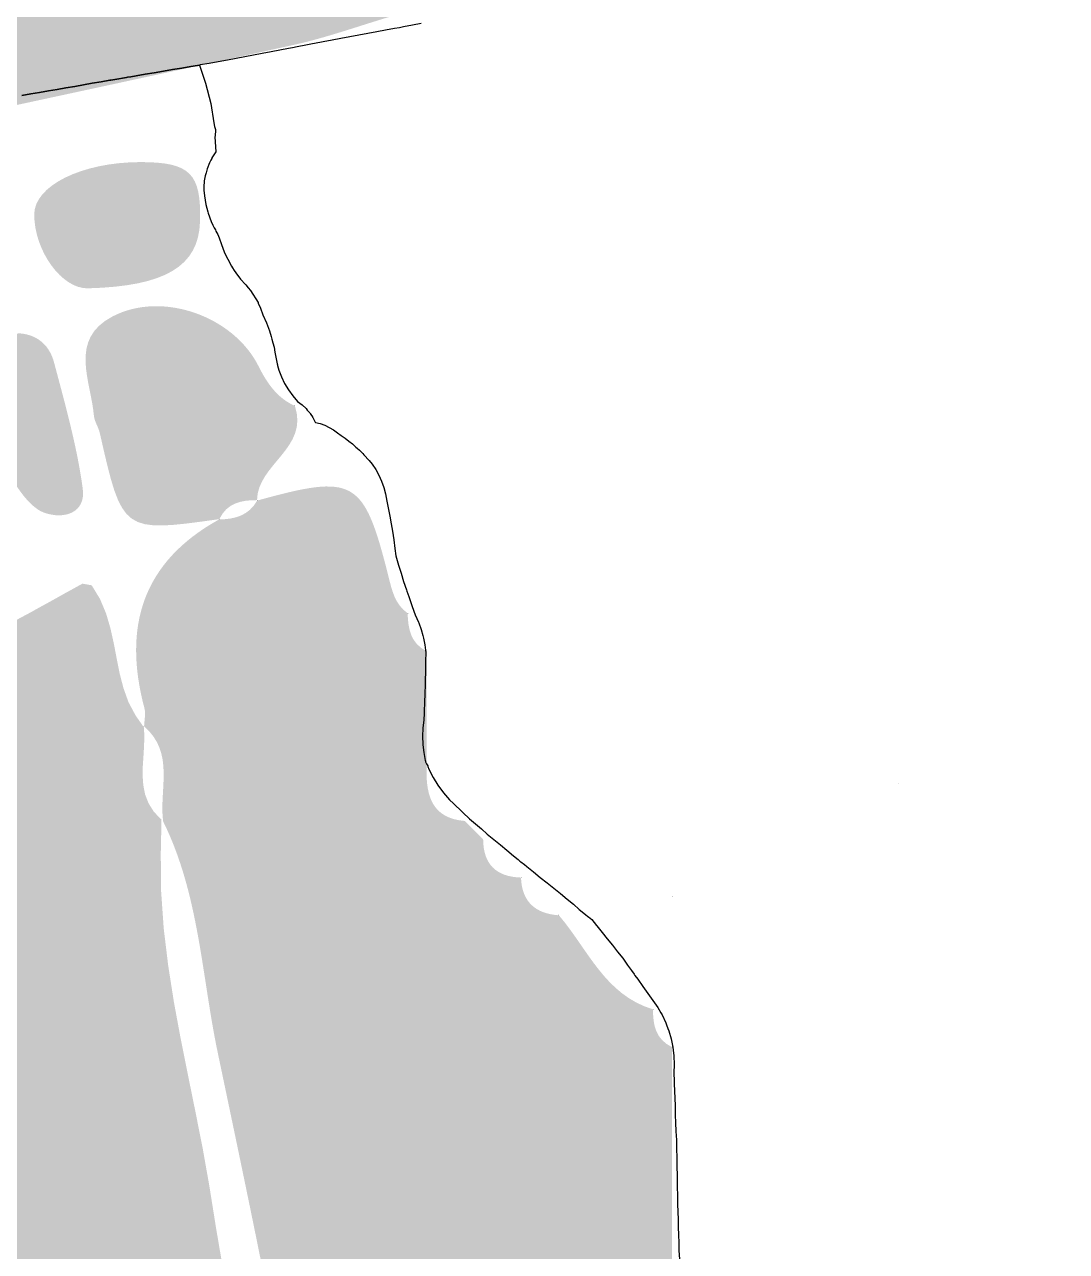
# Model space of a CAD drawing. Header units: inches. Extents: x 692273 to 716502, y 9316467 to 9326563.
# Drawn here: x 704279 to 705399, y 9321112 to 9322431 of the extents above; entities that cross this region are included whole.
import ezdxf

# ---------------------------------------------------------------- set-up
doc = ezdxf.new("R2010")
doc.units = ezdxf.units.IN
doc.header["$MEASUREMENT"] = 0
doc.layers.add('Land Value', color=7, linetype='Continuous')

msp = doc.modelspace()

# ---------------------------------------------------------------- hatches: boundary and pattern name
at = {"layer": 'Land Value', "transparency": 33554687}
h = msp.add_hatch(color=2, dxfattribs=at)
h.dxf.hatch_style = 2
edge = h.paths.add_edge_path()
edge.add_spline(control_points=[(703165.1, 9322167.2), (703358.6, 9322204.2), (703555.1, 9322225.4), (703746, 9322276.7), (703808.2, 9322293.5), (703872.3, 9322291.8), (703934.8, 9322272.7), (704145.6, 9322318), (704356.4, 9322363), (704567, 9322409.1), (704603, 9322416.9), (704637.9, 9322429.6), (704673.3, 9322440.1), (704646.6, 9322480.4), (704608.6, 9322470), (704574.1, 9322458.2), (704531.1, 9322443.3), (704487.8, 9322448.8), (704444.5, 9322447), (704412.4, 9322445.7), (704381.7, 9322450.8), (704371.1, 9322486), (704359.9, 9322523.4), (704334.6, 9322535.8), (704302.4, 9322523.1), (704250.4, 9322502.6), (704248.2, 9322535.5), (704240.6, 9322570.6), (704217.4, 9322678.1), (704190.6, 9322784.9), (704168.5, 9322892.6), (704156.1, 9322952.8), (704199.8, 9323022), (704255.7, 9323032.4), (704377, 9323055), (704498.8, 9323075.2), (704620.7, 9323094.9), (704643.4, 9323098.6), (704667.2, 9323095.7), (704690.5, 9323095.7), (704690.6, 9323095.9), (704690.8, 9323096), (704690.9, 9323096.1), (704691.2, 9323096.1), (704691.5, 9323096.2), (704691.8, 9323096.2), (704763.8, 9323151), (704844.1, 9323186.4), (704934.5, 9323197.2), (704990, 9323252.4), (705072.1, 9323246.9), (705147.7, 9323292.3), (705106.9, 9323302.6), (705079.1, 9323295.6), (705049.6, 9323286.1), (704956.6, 9323255.9), (704863.2, 9323226.9), (704769.5, 9323199.2), (704741, 9323190.8), (704713.5, 9323173.2), (704681.4, 9323183.1), (704671, 9323181.5), (704660.6, 9323179.8), (704650.2, 9323178.2), (704636.8, 9323153.9), (704613.6, 9323156.2), (704591.1, 9323156.3), (704526.3, 9323138.7), (704464.1, 9323089.9), (704393.7, 9323140.3), (704374.5, 9323141), (704355.4, 9323141.7), (704336.2, 9323142.4), (704271.5, 9323135.1), (704214.3, 9323104.1), (704153.6, 9323084.5), (704050.2, 9323051), (703980.8, 9322945.7), (703987.4, 9322837.9), (703991.6, 9322769.3), (703976.2, 9322745.2), (703912.4, 9322758.3), (703838.5, 9322773.6), (703772.4, 9322754.1), (703704.4, 9322738.8), (703665, 9322729.9), (703629.7, 9322734), (703598.9, 9322757.1), (703564.7, 9322782.8), (703542.4, 9322820.2), (703556.8, 9322862.6), (703571.1, 9322904.8), (703607.9, 9322919.6), (703654, 9322917.2), (703699.8, 9322914.8), (703737.1, 9322891.3), (703778.2, 9322877.1), (703842.5, 9322854.9), (703897.6, 9322867.7), (703934.2, 9322912.2), (703982, 9322970.2), (703962.1, 9323039.9), (703887.9, 9323048), (703774.4, 9323060.5), (703659.7, 9323062.9), (703545.4, 9323066), (703499.4, 9323067.3), (703477, 9323042.4), (703493.3, 9322994.1), (703493.3, 9322994.1), (703496.8, 9322991.6), (703496.8, 9322991.6), (703496.8, 9322991.6), (703493.8, 9322992.9), (703493.8, 9322992.8), (703482.1, 9323006.5), (703467.2, 9323014.3), (703449.3, 9323009.5), (703369.7, 9322988.3), (703288.4, 9323000), (703207.9, 9322996.3), (703177.8, 9322994.9), (703145.8, 9323002.8), (703118.4, 9322987), (703060.2, 9322953.3), (703014, 9322984.3), (702990.3, 9323026.7), (702963.9, 9323073.9), (702929.5, 9323071), (702889.6, 9323072.8), (702804.7, 9323076.6), (702722.1, 9323056.2), (702638.4, 9323048.4), (702588.1, 9323043.7), (702543.3, 9323042.6), (702525.3, 9323103), (702520.5, 9323119), (702510.1, 9323135.5), (702489.6, 9323130.9), (702459.2, 9323123.9), (702475.3, 9323100.3), (702474.7, 9323082.3), (702470.5, 9322950), (702501.8, 9322821.8), (702519.7, 9322692.1), (702547.7, 9322489), (702567.1, 9322284.6), (702610.1, 9322083.8), (702660, 9322087.1), (702709.4, 9322087.4), (702759.6, 9322097.7), (702893.9, 9322125.1), (703030.4, 9322141.4), (703165.1, 9322167.2)], knot_values=[0, 0, 0, 0, 1, 1, 1, 2, 2, 2, 3, 3, 3, 4, 4, 4, 5, 5, 5, 6, 6, 6, 7, 7, 7, 8, 8, 8, 9, 9, 9, 10, 10, 10, 11, 11, 11, 12, 12, 12, 13, 13, 13, 14, 14, 14, 15, 15, 15, 16, 16, 16, 17, 17, 17, 18, 18, 18, 19, 19, 19, 20, 20, 20, 21, 21, 21, 22, 22, 22, 23, 23, 23, 24, 24, 24, 25, 25, 25, 26, 26, 26, 27, 27, 27, 28, 28, 28, 29, 29, 29, 30, 30, 30, 31, 31, 31, 32, 32, 32, 33, 33, 33, 34, 34, 34, 35, 35, 35, 36, 36, 36, 37, 37, 37, 38, 38, 38, 39, 39, 39, 40, 40, 40, 41, 41, 41, 42, 42, 42, 43, 43, 43, 44, 44, 44, 45, 45, 45, 46, 46, 46, 47, 47, 47, 48, 48, 48, 49, 49, 49, 50, 50, 50, 51, 51, 51, 51], degree=3, periodic=0)
h = msp.add_hatch(color=2, dxfattribs=at)
h.dxf.hatch_style = 2
edge = h.paths.add_edge_path()
edge.add_spline(control_points=[(704467.5, 9322219.3), (704469.1, 9322271.3), (704456.9, 9322283.4), (704403.2, 9322283.4), (704340.3, 9322283.3), (704289, 9322257.9), (704289.2, 9322226.9), (704289.4, 9322187.6), (704319.1, 9322146.9), (704347.1, 9322147.7), (704430, 9322149.9), (704466.1, 9322171.4), (704467.5, 9322219.3)], knot_values=[0, 0, 0, 0, 1, 1, 1, 2, 2, 2, 3, 3, 3, 4, 4, 4, 4], degree=3, periodic=0)
h = msp.add_hatch(color=2, dxfattribs=at)
h.dxf.hatch_style = 2
edge = h.paths.add_edge_path()
edge.add_spline(control_points=[(704528.8, 9321920), (704529.4, 9321958.9), (704585, 9321976), (704569.5, 9322021.3), (704550.3, 9322030), (704539.7, 9322045.6), (704530.4, 9322064.1), (704503.7, 9322117.5), (704427.1, 9322145.4), (704373.5, 9322117.5), (704326, 9322092.8), (704350.2, 9322048.3), (704353.4, 9322010.8), (704354, 9322004.4), (704358.4, 9321998.4), (704359.8, 9321991.9), (704384, 9321885), (704384, 9321884.9), (704488.3, 9321899.6), (704496.5, 9321916.9), (704511.8, 9321920.1), (704528.8, 9321920)], knot_values=[0, 0, 0, 0, 1, 1, 1, 2, 2, 2, 3, 3, 3, 4, 4, 4, 5, 5, 5, 6, 6, 6, 7, 7, 7, 7], degree=3, periodic=0)
h = msp.add_hatch(color=2, dxfattribs=at)
h.dxf.hatch_style = 2
edge = h.paths.add_edge_path()
edge.add_spline(control_points=[(704299.7, 9321906.6), (704321.5, 9321898.8), (704344.9, 9321906.4), (704341.4, 9321932.3), (704335.2, 9321978.2), (704322.4, 9322023.3), (704310.5, 9322068.2), (704306.1, 9322084.7), (704294.5, 9322097.6), (704273.6, 9322099.3), (704257.3, 9322098.5), (704241.9, 9322092), (704234.5, 9322075.1), (704217.9, 9322037.3), (704262.6, 9321919.9), (704299.7, 9321906.6)], knot_values=[0, 0, 0, 0, 1, 1, 1, 2, 2, 2, 3, 3, 3, 4, 4, 4, 5, 5, 5, 5], degree=3, periodic=0)
h = msp.add_hatch(color=3, dxfattribs=at)
h.dxf.hatch_style = 2
edge = h.paths.add_edge_path()
edge.add_spline(control_points=[(704569.8, 9322021.2), (704569.8, 9322021.2), (704569.8, 9322021.2), (704569.8, 9322021.2), (704569.8, 9322021.3), (704569.8, 9322021.5), (704569.8, 9322021.7), (704569.6, 9322021.7), (704569.5, 9322021.8), (704569.4, 9322021.9), (704569.4, 9322021.9), (704569.5, 9322021.6), (704569.5, 9322021.6), (704569.6, 9322021.4), (704569.8, 9322021.2), (704569.8, 9322021.2), (704569.8, 9322021.2), (704569.8, 9322021.2), (704569.8, 9322021.2)], knot_values=[0, 0, 0, 0, 1, 1, 1, 2, 2, 2, 3, 3, 3, 4, 4, 4, 5, 5, 5, 6, 6, 6, 6], degree=3, periodic=0)
h = msp.add_hatch(color=2, dxfattribs=at)
h.dxf.hatch_style = 2
edge = h.paths.add_edge_path()
edge.add_spline(control_points=[(704569.8, 9322021.2), (704569.8, 9322021.2), (704569.6, 9322021.4), (704569.5, 9322021.6), (704569.4, 9322021.7), (704569.4, 9322021.9), (704569.4, 9322021.9), (704569.4, 9322021.7), (704569.4, 9322021.5), (704569.5, 9322021.3), (704569.6, 9322021.3), (704569.7, 9322021.2), (704569.8, 9322021.2), (704569.8, 9322021.2), (704569.8, 9322021.2), (704569.8, 9322021.2)], knot_values=[0, 0, 0, 0, 1, 1, 1, 2, 2, 2, 3, 3, 3, 4, 4, 4, 5, 5, 5, 5], degree=3, periodic=0)
h = msp.add_hatch(color=3, dxfattribs=at)
h.dxf.hatch_style = 2
edge = h.paths.add_edge_path()
edge.add_spline(control_points=[(704793.6, 9320502.2), (704791, 9320513.2), (704783.3, 9320519), (704772.9, 9320521.8), (704760.8, 9320547.2), (704742, 9320562.8), (704712.6, 9320562.9), (704712.4, 9320579.8), (704711.7, 9320596.6), (704711.8, 9320613.5), (704712.9, 9320715.3), (704728.9, 9320728.4), (704830.3, 9320724.6), (704870.6, 9320723), (704894.5, 9320711.2), (704897.1, 9320668.4), (704897.7, 9320658.6), (704903.4, 9320649.3), (704905.7, 9320639.5), (704936, 9320515.7), (704923.3, 9320500.2), (704793.6, 9320502.2)], knot_values=[0, 0, 0, 0, 1, 1, 1, 2, 2, 2, 3, 3, 3, 4, 4, 4, 5, 5, 5, 6, 6, 6, 7, 7, 7, 7], degree=3, periodic=0)
edge = h.paths.add_edge_path()
edge.add_spline(control_points=[(705005.6, 9320014.5), (705005.6, 9320014.5), (705006.5, 9320013.8), (705006.5, 9320013.8), (705006.4, 9320013.7), (705006.2, 9320013.7), (705006.1, 9320013.7), (705009.2, 9320003.6), (705015.7, 9319996.9), (705025.9, 9319993.9), (705025.9, 9319994), (705025.9, 9319994.1), (705025.9, 9319994.2), (705025.9, 9319994.2), (705026.7, 9319993.5), (705026.7, 9319993.5), (705026.4, 9319993.6), (705026.2, 9319993.8), (705025.9, 9319993.9), (705025.9, 9319991.8), (705026.5, 9319990.4), (705026.6, 9319988.4), (705040, 9319980.8), (705050.7, 9319970.4), (705056, 9319954.6), (705058.2, 9319954.3), (705060.3, 9319953.9), (705062.7, 9319953.8), (705089.6, 9319953.9), (705114, 9319950), (705117.4, 9319914.7), (705120.9, 9319914), (705124.2, 9319913), (705128, 9319912.8), (705127.9, 9319913), (705127.7, 9319913.2), (705127.5, 9319913.4), (705127.5, 9319913.4), (705128.5, 9319912.7), (705128.5, 9319912.7), (705128.3, 9319912.7), (705128.2, 9319912.8), (705128, 9319912.8), (705128.1, 9319912.7), (705128.1, 9319912.7), (705128.1, 9319912.7), (705140.4, 9319911.2), (705151, 9319906.4), (705157.5, 9319893.5), (705161.1, 9319892.8), (705164.7, 9319892.4), (705168.6, 9319892.4), (705168.4, 9319892.6), (705168.2, 9319892.8), (705168.1, 9319893), (705168.1, 9319893), (705169, 9319892.3), (705169, 9319892.3), (705168.9, 9319892.4), (705168.7, 9319892.4), (705168.6, 9319892.4), (705168.7, 9319892.2), (705168.9, 9319892.1), (705169.1, 9319891.9), (705218.8, 9319887), (705257.4, 9319865.4), (705277.6, 9319816.3), (705282, 9319814.7), (705286.2, 9319812.8), (705290.6, 9319811.3), (705290.6, 9319811.3), (705290, 9319811.9), (705290, 9319811.9), (705290.7, 9319811.3), (705291.5, 9319810.8), (705292.2, 9319810.2), (705317.3, 9319807.1), (705342.6, 9319803.8), (705370.2, 9319800.3), (705399.3, 9319866.4), (705368.5, 9319923.5), (705346.2, 9319981.6), (705334.2, 9320012.9), (705307, 9320014), (705279.7, 9320014.4), (705279.7, 9320014.4), (705279.7, 9320014.4), (705279.7, 9320014.3), (705279.6, 9320014.3), (705279.6, 9320014.3), (705279.6, 9320014.3), (705255.9, 9319967), (705255, 9319967), (705197.9, 9320014), (705181, 9320022.7), (705178.3, 9320038.3), (705178.2, 9320055), (705149.1, 9320088.8), (705147.4, 9320122.5), (705178.1, 9320156.3), (705178.3, 9320173.1), (705181.3, 9320188.5), (705198.4, 9320196.8), (705200.2, 9320247.4), (705248, 9320285), (705238.8, 9320338.8), (705196.7, 9320373.2), (705192.8, 9320426.1), (705179.6, 9320472.5), (705163.8, 9320528.5), (705139, 9320568.5), (705078.2, 9320579), (705051.2, 9320583.7), (705026.6, 9320593.7), (705015.6, 9320622.4), (705008.8, 9320629.1), (705002, 9320635.7), (704995.2, 9320642.4), (704943.5, 9320672), (704945.4, 9320726.6), (704935.7, 9320774.6), (704930.7, 9320799.5), (704941.1, 9320821.5), (704971.7, 9320824.8), (705025.5, 9320830.5), (705040.1, 9320855.9), (705020.9, 9320907.8), (705012.1, 9320931.8), (705016.8, 9320960.8), (705015.5, 9320987.5), (704978.4, 9321018), (704975.2, 9321060.5), (704975.1, 9321103.9), (704974.9, 9321179.9), (704975, 9321256), (704975, 9321332.1), (704957.9, 9321340.3), (704954.4, 9321355.5), (704954.8, 9321372.6), (704902.9, 9321388.1), (704884.6, 9321437.4), (704853.5, 9321473.7), (704828.1, 9321475.5), (704813.7, 9321488.2), (704812.7, 9321514.3), (704786.2, 9321515.1), (704772.2, 9321528.4), (704772, 9321555.4), (704765.5, 9321561.9), (704758.9, 9321568.5), (704752.3, 9321575.1), (704717.9, 9321578), (704710.8, 9321600.9), (704711.1, 9321630.2), (704711.5, 9321672.7), (704711.2, 9321715.2), (704711.1, 9321757.7), (704694, 9321766.1), (704691.3, 9321781.6), (704690.8, 9321798.4), (704676.7, 9321808.4), (704673.8, 9321823.6), (704669.8, 9321839.6), (704643.5, 9321943.2), (704633.5, 9321948.5), (704528.9, 9321919.5), (704520, 9321903.5), (704505, 9321899.4), (704488, 9321899.3), (704488, 9321899.3), (704488.1, 9321899.3), (704488.1, 9321899.3), (704405.7, 9321853.8), (704384.3, 9321784.2), (704407.7, 9321696.5), (704409.3, 9321690.4), (704407.6, 9321683.4), (704407.4, 9321676.8), (704440.6, 9321648.2), (704423.4, 9321609.4), (704427.8, 9321575), (704427.7, 9321575), (704427.7, 9321575.1), (704427.6, 9321575.2), (704466.7, 9321496.6), (704469.1, 9321409.1), (704486.7, 9321325.5), (704527.1, 9321132.8), (704568.2, 9320939.9), (704596.6, 9320745.2), (704615.4, 9320616.7), (704651.9, 9320490.3), (704651, 9320359), (704686.5, 9320323.4), (704666.8, 9320278.4), (704671.3, 9320237.5), (704705.3, 9320209.1), (704687.7, 9320170.3), (704691.6, 9320135.8), (704721.2, 9320093.2), (704724.8, 9320043.2), (704731.5, 9319994.2), (704773.4, 9320063.2), (704755, 9320137.2), (704743.6, 9320208.3), (704737.1, 9320248.4), (704731.3, 9320288.1), (704731.6, 9320328.4), (704732.1, 9320392), (704746.4, 9320404.7), (704811.1, 9320397.7), (704861.9, 9320392.2), (704908.8, 9320372.3), (704954.1, 9320349.5), (704974.6, 9320339.2), (705001.9, 9320341.8), (705015.6, 9320318.2), (705187.7, 9320316.2), (705195.7, 9320305.4), (705130, 9320143.2), (705116.5, 9320109.6), (705124.8, 9320068.5), (705093.3, 9320041.5), (705072.4, 9320023.5), (705059, 9320023.4), (705056, 9320054.6), (705016.1, 9320054.6), (704976.2, 9320054.6), (704933.2, 9320054.6), (704946, 9320023.4), (704986, 9320042.1), (704995.8, 9320013.8), (704995.8, 9320013.8), (704994.9, 9320014.5), (704994.9, 9320014.5), (704995.5, 9320013.8), (704996.2, 9320013.2), (704996.9, 9320012.5), (705000, 9320012.9), (705003, 9320013.3), (705006.1, 9320013.7), (705006, 9320014), (705005.7, 9320014.2), (705005.6, 9320014.5)], knot_values=[0, 0, 0, 0, 1, 1, 1, 2, 2, 2, 3, 3, 3, 4, 4, 4, 5, 5, 5, 6, 6, 6, 7, 7, 7, 8, 8, 8, 9, 9, 9, 10, 10, 10, 11, 11, 11, 12, 12, 12, 13, 13, 13, 14, 14, 14, 15, 15, 15, 16, 16, 16, 17, 17, 17, 18, 18, 18, 19, 19, 19, 20, 20, 20, 21, 21, 21, 22, 22, 22, 23, 23, 23, 24, 24, 24, 25, 25, 25, 26, 26, 26, 27, 27, 27, 28, 28, 28, 29, 29, 29, 30, 30, 30, 31, 31, 31, 32, 32, 32, 33, 33, 33, 34, 34, 34, 35, 35, 35, 36, 36, 36, 37, 37, 37, 38, 38, 38, 39, 39, 39, 40, 40, 40, 41, 41, 41, 42, 42, 42, 43, 43, 43, 44, 44, 44, 45, 45, 45, 46, 46, 46, 47, 47, 47, 48, 48, 48, 49, 49, 49, 50, 50, 50, 51, 51, 51, 52, 52, 52, 53, 53, 53, 54, 54, 54, 55, 55, 55, 56, 56, 56, 57, 57, 57, 58, 58, 58, 59, 59, 59, 60, 60, 60, 61, 61, 61, 62, 62, 62, 63, 63, 63, 64, 64, 64, 65, 65, 65, 66, 66, 66, 67, 67, 67, 68, 68, 68, 69, 69, 69, 70, 70, 70, 71, 71, 71, 72, 72, 72, 73, 73, 73, 74, 74, 74, 75, 75, 75, 76, 76, 76, 77, 77, 77, 78, 78, 78, 79, 79, 79, 80, 80, 80, 81, 81, 81, 81], degree=3, periodic=0)
h = msp.add_hatch(color=3, dxfattribs=at)
h.dxf.hatch_style = 2
edge = h.paths.add_edge_path()
edge.add_spline(control_points=[(704528.7, 9321919.5), (704528.8, 9321919.5), (704528.9, 9321919.5), (704528.9, 9321919.5), (704529, 9321919.7), (704529.2, 9321919.8), (704529.3, 9321920), (704529.3, 9321920), (704528.7, 9321919.5), (704528.7, 9321919.5)], knot_values=[0, 0, 0, 0, 1, 1, 1, 2, 2, 2, 3, 3, 3, 3], degree=3, periodic=0)
h = msp.add_hatch(color=2, dxfattribs=at)
h.dxf.hatch_style = 2
edge = h.paths.add_edge_path()
edge.add_spline(control_points=[(704528.8, 9321920), (704528.8, 9321919.8), (704528.7, 9321919.6), (704528.7, 9321919.5), (704528.7, 9321919.5), (704529.3, 9321920), (704529.3, 9321920), (704529.1, 9321920), (704529, 9321920), (704528.8, 9321920)], knot_values=[0, 0, 0, 0, 1, 1, 1, 2, 2, 2, 3, 3, 3, 3], degree=3, periodic=0)
h = msp.add_hatch(color=2, dxfattribs=at)
h.dxf.hatch_style = 2
h.paths.add_polyline_path([(704488.6, 9321899.6), (704488.3, 9321899.6), (704488.1, 9321899.3), (704488, 9321899.3)])
h = msp.add_hatch(color=2, dxfattribs=at)
h.dxf.hatch_style = 2
h.paths.add_polyline_path([(704193.7, 9320698), (704200.6, 9320710.2), (704535.7, 9320774.4), (704546.5, 9320715), (704572.3, 9320567.3), (704601.3, 9320409.4), (704628.5, 9320261), (704653.1, 9320124), (704672.6, 9320014.4), (704674.1, 9320014.2), (704683, 9320013.8), (704691.8, 9320014.6), (704691.7, 9320026.6), (704691.7, 9320038.5), (704691.6, 9320050.4), (704691.5, 9320062.3), (704691.5, 9320074.2), (704691.4, 9320086.1), (704691.3, 9320098.1), (704691.3, 9320110), (704691.2, 9320121.9), (704691.1, 9320133.8), (704684.1, 9320143), (704677.6, 9320152), (704673.4, 9320161.5), (704670.9, 9320171.3), (704669.8, 9320181.3), (704669.7, 9320191.6), (704670.2, 9320202), (704670.9, 9320212.5), (704671.4, 9320222.9), (704671.2, 9320233.2), (704665.3, 9320243.5), (704657.9, 9320254.5), (704653, 9320265.9), (704650.2, 9320277.7), (704649.1, 9320289.8), (704649.1, 9320302), (704649.8, 9320314.4), (704650.7, 9320326.8), (704651.4, 9320339.1), (704651.3, 9320351.3), (704650.5, 9320359.5), (704650.6, 9320359.5), (704650.6, 9320359.4), (704650.6, 9320359.3), (704650.7, 9320359.2), (704650.8, 9320359.1), (704650.8, 9320359), (704650.9, 9320358.9), (704650.9, 9320358.8), (704651, 9320358.7), (704651, 9320358.7), (704650.9, 9320358.8), (704650.9, 9320358.9), (704650.9, 9320358.9), (704650.9, 9320359), (704650.8, 9320359.1), (704650.8, 9320359.1), (704650.8, 9320359.2), (704650.7, 9320359.2), (704650.7, 9320359.3), (704650.7, 9320359.4), (704638.6, 9320384), (704626.4, 9320413.9), (704616.4, 9320444.4), (704608.1, 9320475.3), (704601.2, 9320506.5), (704595.5, 9320538), (704590.4, 9320569.7), (704585.7, 9320601.3), (704581.1, 9320632.9), (704576.1, 9320664.4), (704568.6, 9320705.7), (704559.4, 9320753.8), (704549.9, 9320801.8), (704540.1, 9320849.8), (704530.3, 9320897.7), (704520.6, 9320945.7), (704511, 9320993.6), (704501.7, 9321041.7), (704492.9, 9321089.8), (704484.7, 9321138), (704477.5, 9321183.1), (704470.5, 9321222.6), (704462.7, 9321262), (704454.7, 9321301.3), (704446.8, 9321340.7), (704439.5, 9321380.1), (704433.3, 9321419.7), (704428.5, 9321459.4), (704425.7, 9321499.4), (704425.3, 9321539.8), (704426.1, 9321576.5), (704417.8, 9321585.1), (704412.1, 9321594.3), (704408.4, 9321603.9), (704406.5, 9321613.8), (704405.8, 9321623.9), (704406, 9321634.3), (704406.7, 9321644.7), (704407.3, 9321655.2), (704407.7, 9321665.5), (704407.2, 9321675.7), (704398.2, 9321688.6), (704390.6, 9321702.8), (704385.2, 9321717.9), (704381.1, 9321733.6), (704377.9, 9321749.7), (704374.8, 9321766), (704371.2, 9321782.2), (704366.5, 9321798.2), (704360, 9321813.7), (704351, 9321828.5), (704341, 9321830.2), (704331.4, 9321824.9), (704321.9, 9321819.7), (704312.5, 9321814.4), (704303.1, 9321809.2), (704293.8, 9321804.1), (704284.5, 9321798.9), (704275.1, 9321793.9), (704265.8, 9321788.9), (704256.4, 9321783.9), (704245, 9321777.9), (704231.9, 9321770), (704220.7, 9321761.6), (704211.4, 9321752.5), (704204, 9321742.6), (704198.5, 9321731.7), (704194.7, 9321719.7), (704192.7, 9321706.5), (704192.4, 9321691.8), (704193.9, 9321675.4), (704198.3, 9321650.4), (704210.2, 9321588), (704221.2, 9321525.5), (704231.4, 9321462.9), (704240.5, 9321400.1), (704248.4, 9321337.1), (704255.1, 9321274), (704260.2, 9321210.8), (704263.7, 9321147.3), (704265.5, 9321083.7), (704265.5, 9321019.9), (704264.1, 9320990.3), (704260.9, 9320964.7), (704255.9, 9320940), (704249.1, 9320916.2), (704240.4, 9320893.3), (704229.9, 9320871.2), (704217.6, 9320849.9), (704203.4, 9320829.4), (704187.5, 9320809.7), (704169.7, 9320790.8), (704163.4, 9320778.7), (704163.7, 9320769.9), (704164.6, 9320761.4), (704166.2, 9320753.1), (704168.5, 9320745), (704171.4, 9320737.1), (704174.8, 9320729.3), (704178.8, 9320721.6), (704183.2, 9320714), (704188.1, 9320706.4)])
h = msp.add_hatch(color=3, dxfattribs=at)
h.dxf.hatch_style = 2
edge = h.paths.add_edge_path()
edge.add_spline(control_points=[(704691.4, 9321798.4), (704691.2, 9321798.5), (704691.1, 9321798.7), (704690.8, 9321798.8), (704690.8, 9321798.8), (704691.4, 9321797.8), (704691.4, 9321797.8), (704691.4, 9321798), (704691.4, 9321798.2), (704691.4, 9321798.4)], knot_values=[0, 0, 0, 0, 1, 1, 1, 2, 2, 2, 3, 3, 3, 3], degree=3, periodic=0)
h = msp.add_hatch(color=3, dxfattribs=at)
h.dxf.hatch_style = 2
edge = h.paths.add_edge_path()
edge.add_spline(control_points=[(704690.8, 9321798.8), (704690.8, 9321798.7), (704690.8, 9321798.5), (704690.8, 9321798.4), (704691.1, 9321798.2), (704691.2, 9321798), (704691.4, 9321797.8), (704691.4, 9321797.8), (704690.8, 9321798.8), (704690.8, 9321798.8)], knot_values=[0, 0, 0, 0, 1, 1, 1, 2, 2, 2, 3, 3, 3, 3], degree=3, periodic=0)
h = msp.add_hatch(color=3, dxfattribs=at)
h.dxf.hatch_style = 2
edge = h.paths.add_edge_path()
edge.add_spline(control_points=[(704711.8, 9321757.3), (704711.8, 9321757.5), (704711.7, 9321757.6), (704711.7, 9321757.8), (704711.5, 9321758), (704711.4, 9321758.2), (704711.1, 9321758.4), (704711.1, 9321758.4), (704711.8, 9321757.3), (704711.8, 9321757.3)], knot_values=[0, 0, 0, 0, 1, 1, 1, 2, 2, 2, 3, 3, 3, 3], degree=3, periodic=0)
h = msp.add_hatch(color=3, dxfattribs=at)
h.dxf.hatch_style = 2
edge = h.paths.add_edge_path()
edge.add_spline(control_points=[(704711.8, 9321757.3), (704711.8, 9321757.3), (704711.1, 9321758.4), (704711.1, 9321758.4), (704711.1, 9321758.1), (704711.1, 9321757.9), (704711.1, 9321757.7), (704711.4, 9321757.6), (704711.5, 9321757.4), (704711.8, 9321757.3), (704711.8, 9321757.3), (704711.8, 9321757.3), (704711.8, 9321757.3)], knot_values=[0, 0, 0, 0, 1, 1, 1, 2, 2, 2, 3, 3, 3, 4, 4, 4, 4], degree=3, periodic=0)
h = msp.add_hatch(color=3, dxfattribs=at)
h.dxf.hatch_style = 2
edge = h.paths.add_edge_path()
edge.add_spline(control_points=[(704407.4, 9321676.5), (704407.4, 9321676.5), (704407.4, 9321676.5), (704407.4, 9321676.5), (704407.4, 9321676.6), (704407.4, 9321676.7), (704407.4, 9321676.8), (704407.3, 9321677), (704407.2, 9321677.1), (704407, 9321677.3), (704407, 9321677.3), (704407.1, 9321677), (704407.1, 9321677), (704407.3, 9321676.8), (704407.4, 9321676.5), (704407.4, 9321676.5), (704407.4, 9321676.5), (704407.4, 9321676.5), (704407.4, 9321676.5)], knot_values=[0, 0, 0, 0, 1, 1, 1, 2, 2, 2, 3, 3, 3, 4, 4, 4, 5, 5, 5, 6, 6, 6, 6], degree=3, periodic=0)
h = msp.add_hatch(color=2, dxfattribs=at)
h.dxf.hatch_style = 2
edge = h.paths.add_edge_path()
edge.add_spline(control_points=[(704407.4, 9321676.5), (704407.4, 9321676.5), (704407.3, 9321676.8), (704407.1, 9321677), (704407.1, 9321677.1), (704407, 9321677.3), (704407, 9321677.3), (704407, 9321677.2), (704407, 9321677), (704407, 9321677), (704407.2, 9321676.8), (704407.2, 9321676.6), (704407.4, 9321676.5), (704407.4, 9321676.5), (704407.4, 9321676.5), (704407.4, 9321676.5)], knot_values=[0, 0, 0, 0, 1, 1, 1, 2, 2, 2, 3, 3, 3, 4, 4, 4, 5, 5, 5, 5], degree=3, periodic=0)
h = msp.add_hatch(color=3, dxfattribs=at)
h.dxf.hatch_style = 2
edge = h.paths.add_edge_path()
edge.add_spline(control_points=[(705218.9, 9321615.2), (705218.9, 9321615.5), (705218.9, 9321615.8), (705218.9, 9321616.1), (705218.7, 9321616.1), (705218.6, 9321616.1), (705218.4, 9321616), (705218.6, 9321615.8), (705218.7, 9321615.5), (705218.9, 9321615.2)], knot_values=[0, 0, 0, 0, 1, 1, 1, 2, 2, 2, 3, 3, 3, 3], degree=3, periodic=0)
h = msp.add_hatch(color=3, dxfattribs=at)
h.dxf.hatch_style = 2
h.paths.add_polyline_path([(704427.3, 9321575.9), (704427.8, 9321575), (704427.3, 9321575.9)])
h = msp.add_hatch(color=2, dxfattribs=at)
h.dxf.hatch_style = 2
edge = h.paths.add_edge_path()
edge.add_spline(control_points=[(704427.3, 9321575.9), (704427.3, 9321575.8), (704427.3, 9321575.7), (704427.3, 9321575.5), (704427.4, 9321575.4), (704427.5, 9321575.3), (704427.6, 9321575.2), (704427.7, 9321575.1), (704427.7, 9321575), (704427.8, 9321575), (704427.8, 9321575), (704427.3, 9321575.9), (704427.3, 9321575.9), (704427.3, 9321575.9), (704427.3, 9321575.9), (704427.3, 9321575.9)], knot_values=[0, 0, 0, 0, 1, 1, 1, 2, 2, 2, 3, 3, 3, 4, 4, 4, 5, 5, 5, 5], degree=3, periodic=0)
h = msp.add_hatch(color=3, dxfattribs=at)
h.dxf.hatch_style = 2
edge = h.paths.add_edge_path()
edge.add_spline(control_points=[(704752.4, 9321575), (704752.4, 9321575), (704751.6, 9321575.7), (704751.6, 9321575.7), (704751.9, 9321575.5), (704752.1, 9321575.3), (704752.3, 9321575.1), (704752.3, 9321575.1), (704752.3, 9321575.1), (704752.3, 9321575.1), (704752.3, 9321575.1), (704752.4, 9321575), (704752.4, 9321575)], knot_values=[0, 0, 0, 0, 1, 1, 1, 2, 2, 2, 3, 3, 3, 4, 4, 4, 4], degree=3, periodic=0)
h = msp.add_hatch(color=3, dxfattribs=at)
h.dxf.hatch_style = 2
h.paths.add_polyline_path([(704772.7, 9321554.7), (704772, 9321555.5), (704772.6, 9321554.8)])
h = msp.add_hatch(color=3, dxfattribs=at)
h.dxf.hatch_style = 2
edge = h.paths.add_edge_path()
edge.add_spline(control_points=[(704772.6, 9321554.8), (704772.6, 9321554.8), (704772, 9321555.5), (704772, 9321555.5), (704772, 9321555.4), (704772, 9321555.4), (704772, 9321555.4), (704772, 9321555.4), (704772, 9321555.4), (704772, 9321555.4), (704772.2, 9321555.2), (704772.5, 9321554.9), (704772.7, 9321554.7), (704772.7, 9321554.7), (704772.6, 9321554.8), (704772.6, 9321554.8)], knot_values=[0, 0, 0, 0, 1, 1, 1, 2, 2, 2, 3, 3, 3, 4, 4, 4, 5, 5, 5, 5], degree=3, periodic=0)
h = msp.add_hatch(color=3, dxfattribs=at)
h.dxf.hatch_style = 2
edge = h.paths.add_edge_path()
edge.add_spline(control_points=[(704813.2, 9321514.3), (704813.2, 9321514.4), (704813.1, 9321514.6), (704813, 9321514.8), (704812.8, 9321514.8), (704812.7, 9321514.8), (704812.6, 9321514.8), (704812.6, 9321514.8), (704813.2, 9321514.3), (704813.2, 9321514.3)], knot_values=[0, 0, 0, 0, 1, 1, 1, 2, 2, 2, 3, 3, 3, 3], degree=3, periodic=0)
h = msp.add_hatch(color=3, dxfattribs=at)
h.dxf.hatch_style = 2
edge = h.paths.add_edge_path()
edge.add_spline(control_points=[(704812.6, 9321514.8), (704812.6, 9321514.6), (704812.7, 9321514.5), (704812.7, 9321514.3), (704812.9, 9321514.3), (704813, 9321514.3), (704813.2, 9321514.3), (704813.2, 9321514.3), (704812.6, 9321514.8), (704812.6, 9321514.8)], knot_values=[0, 0, 0, 0, 1, 1, 1, 2, 2, 2, 3, 3, 3, 3], degree=3, periodic=0)
h = msp.add_hatch(color=3, dxfattribs=at)
h.dxf.hatch_style = 2
edge = h.paths.add_edge_path()
edge.add_spline(control_points=[(704975.8, 9321494.3), (704975.7, 9321494.3), (704975.6, 9321494.3), (704975.5, 9321494.3), (704975.4, 9321494.1), (704975.3, 9321493.9), (704975.2, 9321493.7), (704975.2, 9321493.7), (704975.8, 9321494.3), (704975.8, 9321494.3)], knot_values=[0, 0, 0, 0, 1, 1, 1, 2, 2, 2, 3, 3, 3, 3], degree=3, periodic=0)
h = msp.add_hatch(color=1, dxfattribs=at)
h.dxf.hatch_style = 2
edge = h.paths.add_edge_path()
edge.add_spline(control_points=[(704975.7, 9321493.7), (704975.7, 9321493.9), (704975.8, 9321494.1), (704975.8, 9321494.3), (704975.8, 9321494.3), (704975.2, 9321493.7), (704975.2, 9321493.7), (704975.4, 9321493.7), (704975.5, 9321493.7), (704975.7, 9321493.7)], knot_values=[0, 0, 0, 0, 1, 1, 1, 2, 2, 2, 3, 3, 3, 3], degree=3, periodic=0)
h = msp.add_hatch(color=3, dxfattribs=at)
h.dxf.hatch_style = 2
edge = h.paths.add_edge_path()
edge.add_spline(control_points=[(704853.7, 9321473.7), (704853.7, 9321473.7), (704853.8, 9321473.6), (704853.8, 9321473.6), (704853.8, 9321473.8), (704853.7, 9321474), (704853.7, 9321474.2), (704853.5, 9321474.3), (704853.3, 9321474.3), (704853, 9321474.3), (704853, 9321474.3), (704853.5, 9321473.9), (704853.7, 9321473.7)], knot_values=[0, 0, 0, 0, 1, 1, 1, 2, 2, 2, 3, 3, 3, 4, 4, 4, 4], degree=3, periodic=0)
h = msp.add_hatch(color=3, dxfattribs=at)
h.dxf.hatch_style = 2
h.paths.add_polyline_path([(704853, 9321474.3), (704853, 9321474.3), (704853, 9321474.3)])
h = msp.add_hatch(color=3, dxfattribs=at)
h.dxf.hatch_style = 2
edge = h.paths.add_edge_path()
edge.add_spline(control_points=[(704853.7, 9321473.7), (704853.5, 9321473.9), (704853, 9321474.3), (704853, 9321474.3), (704853, 9321474.3), (704853, 9321474.3), (704853, 9321474.3), (704853, 9321474.3), (704853, 9321474.3), (704853, 9321474.3), (704853, 9321474.3), (704853, 9321474.3), (704853, 9321474.3), (704853.2, 9321474.1), (704853.3, 9321473.9), (704853.5, 9321473.7), (704853.6, 9321473.7), (704853.7, 9321473.6), (704853.8, 9321473.6), (704853.8, 9321473.6), (704853.7, 9321473.7), (704853.7, 9321473.7)], knot_values=[0, 0, 0, 0, 1, 1, 1, 2, 2, 2, 3, 3, 3, 4, 4, 4, 5, 5, 5, 6, 6, 6, 7, 7, 7, 7], degree=3, periodic=0)
h = msp.add_hatch(color=3, dxfattribs=at)
h.dxf.hatch_style = 2
edge = h.paths.add_edge_path()
edge.add_spline(control_points=[(704954.7, 9321373.1), (704954.7, 9321373), (704954.8, 9321372.8), (704954.8, 9321372.6), (704955, 9321372.5), (704955.1, 9321372.4), (704955.3, 9321372.4), (704955.3, 9321372.4), (704954.7, 9321373.1), (704954.7, 9321373.1)], knot_values=[0, 0, 0, 0, 1, 1, 1, 2, 2, 2, 3, 3, 3, 3], degree=3, periodic=0)
h = msp.add_hatch(color=1, dxfattribs=at)
h.dxf.hatch_style = 2
edge = h.paths.add_edge_path()
edge.add_spline(control_points=[(704955.3, 9321372.7), (704955.1, 9321372.8), (704955, 9321373), (704954.7, 9321373.1), (704954.7, 9321373.1), (704955.3, 9321372.4), (704955.3, 9321372.4), (704955.3, 9321372.5), (704955.3, 9321372.6), (704955.3, 9321372.7)], knot_values=[0, 0, 0, 0, 1, 1, 1, 2, 2, 2, 3, 3, 3, 3], degree=3, periodic=0)
h = msp.add_hatch(color=3, dxfattribs=at)
h.dxf.hatch_style = 2
edge = h.paths.add_edge_path()
edge.add_spline(control_points=[(704975, 9321332.7), (704975, 9321332.5), (704975, 9321332.3), (704975, 9321332.1), (704975.3, 9321331.9), (704975.4, 9321331.8), (704975.7, 9321331.6), (704975.7, 9321331.6), (704975, 9321332.7), (704975, 9321332.7)], knot_values=[0, 0, 0, 0, 1, 1, 1, 2, 2, 2, 3, 3, 3, 3], degree=3, periodic=0)
h = msp.add_hatch(color=1, dxfattribs=at)
h.dxf.hatch_style = 2
edge = h.paths.add_edge_path()
edge.add_spline(control_points=[(704975.7, 9321331.7), (704975.7, 9321331.8), (704975.6, 9321332), (704975.6, 9321332.1), (704975.4, 9321332.3), (704975.3, 9321332.5), (704975, 9321332.7), (704975, 9321332.7), (704975.7, 9321331.6), (704975.7, 9321331.7)], knot_values=[0, 0, 0, 0, 1, 1, 1, 2, 2, 2, 3, 3, 3, 3], degree=3, periodic=0)

# ---------------------------------------------------------------- linework, layer by layer
for points in [[(704705.5, 9322432.3), (704695.9, 9322430.5), (704686.3, 9322428.7), (704681.9, 9322427.9), (704676.7, 9322427), (704667.1, 9322425.2), (704657.5, 9322423.4), (704647.9, 9322421.7), (704638.3, 9322419.9), (704628.7, 9322418.1), (704619.1, 9322416.4), (704609.5, 9322414.6), (704600.1, 9322412.8), (704590.8, 9322411), (704588.4, 9322410.5), (704581.4, 9322409.1), (704572, 9322407.3), (704567, 9322406.4), (704562.7, 9322405.5), (704553.3, 9322403.7), (704543.9, 9322401.9), (704534.5, 9322400.1), (704525.2, 9322398.3), (704515.8, 9322396.5), (704506.4, 9322394.6), (704497.1, 9322392.8), (704487.2, 9322391.2), (704477.4, 9322389.5), (704467.5, 9322387.8), (704466.8, 9322387.7), (704464.7, 9322387.4), (704457.7, 9322386.2), (704447.8, 9322384.5), (704438, 9322382.9), (704428.2, 9322381.2), (704418.3, 9322379.5), (704408.5, 9322377.9), (704399, 9322376.3), (704393.2, 9322375.2), (704389.5, 9322374.6), (704388.6, 9322374.5), (704384.1, 9322373.7), (704380.1, 9322373), (704376, 9322372.3), (704371.5, 9322371.5), (704370.6, 9322371.3), (704361.2, 9322369.7), (704351.7, 9322368.1), (704342.2, 9322366.4), (704332.8, 9322364.8), (704323.3, 9322363.2), (704313.8, 9322361.5), (704304.4, 9322359.9), (704294.9, 9322358.3), (704285.4, 9322356.6), (704275.8, 9322354.9)], [(704275.8, 9322354.9), (704285.4, 9322356.6), (704294.9, 9322358.3), (704304.4, 9322359.9), (704313.8, 9322361.5), (704323.3, 9322363.2), (704332.8, 9322364.8), (704342.2, 9322366.4), (704351.7, 9322368.1), (704361.2, 9322369.7), (704370.6, 9322371.3), (704371.5, 9322371.5), (704376, 9322372.3), (704380.1, 9322373), (704384.1, 9322373.7), (704388.6, 9322374.5), (704389.5, 9322374.6), (704393.2, 9322375.2), (704399, 9322376.3), (704408.5, 9322377.9), (704418.3, 9322379.5), (704428.2, 9322381.2), (704438, 9322382.9), (704447.8, 9322384.5), (704457.7, 9322386.2), (704464.7, 9322387.4), (704466.8, 9322387.7), (704467.6, 9322385.5), (704473.5, 9322368.4), (704479.1, 9322346.4), (704482.4, 9322325.5), (704483, 9322321.6), (704484.2, 9322318.6), (704484.2, 9322318), (704483.7, 9322311.3), (704483.6, 9322310.7), (704484.4, 9322294.3), (704480.2, 9322288), (704480.1, 9322287.1), (704479.2, 9322285.4), (704477.8, 9322282.6), (704475.3, 9322276.3), (704474.1, 9322271.9), (704473.2, 9322268.7), (704472.1, 9322263.2), (704471.5, 9322256.4), (704471.8, 9322253.1), (704472.3, 9322247), (704473.9, 9322237.7), (704475, 9322233.8), (704475.9, 9322230), (704476.3, 9322228.6), (704479.5, 9322219.7), (704481.3, 9322215.7), (704482.6, 9322212.8), (704484.2, 9322210.5), (704484.7, 9322209), (704486.5, 9322205.4), (704488.2, 9322202.1), (704490.5, 9322194.7), (704493.6, 9322186.8), (704495.1, 9322183.7), (704497.3, 9322179), (704501.4, 9322171.5), (704502.5, 9322169.7), (704504.4, 9322166.8), (704506, 9322164.3), (704511, 9322157.4), (704516.3, 9322151.9), (704516.8, 9322151.3), (704519.3, 9322148.3), (704521.7, 9322145.4), (704529.9, 9322132.3), (704529.9, 9322131.6), (704532.5, 9322126.2), (704535.2, 9322119.1), (704538.9, 9322110.7), (704542.1, 9322102), (704543.9, 9322096), (704544.7, 9322093.2), (704545.7, 9322089.2), (704547.1, 9322084.4), (704548, 9322078.9), (704550.4, 9322066.4), (704550.8, 9322065.5), (704550.7, 9322064.9), (704552.2, 9322059.9), (704555, 9322052.5), (704558.5, 9322045.3), (704562.6, 9322038.5), (704567.2, 9322032.1), (704572.4, 9322026.2), (704577.2, 9322022.5), (704581.6, 9322018.4), (704582.8, 9322016.9), (704584.6, 9322014.9), (704585.5, 9322013.8), (704585.9, 9322013.1), (704587.4, 9322010.9), (704587.6, 9322010.6), (704588.9, 9322008.8), (704591.5, 9322003.9), (704591.7, 9322003.5), (704596.8, 9322002.3), (704601.8, 9322000.5), (704606.5, 9321998.2), (704611, 9321995.5), (704615.2, 9321992.3), (704619.3, 9321989.4), (704623.5, 9321986.6), (704627.5, 9321983.5), (704631.4, 9321980.4), (704635.2, 9321977), (704636.4, 9321976), (704639, 9321973.6), (704642.5, 9321970.1), (704643.8, 9321968.7), (704645.3, 9321967.2), (704648.1, 9321964.1), (704649.3, 9321962.7), (704652.6, 9321958.8), (704656.5, 9321952.9), (704659.9, 9321946.8), (704662.8, 9321940.3), (704665.2, 9321933.7), (704667, 9321926.9), (704668.5, 9321918.8), (704669.2, 9321915.2), (704670.1, 9321910), (704671.5, 9321902.8), (704673, 9321894.7), (704674.4, 9321886.7), (704675.8, 9321877.4), (704677.1, 9321868.1), (704678.2, 9321860.3), (704678.8, 9321857.8), (704681.1, 9321850.1), (704683.8, 9321841.4), (704686.5, 9321832.7), (704689.6, 9321823.7), (704690.1, 9321822.2), (704692.1, 9321816.3), (704693.2, 9321813.1), (704695.7, 9321805.7), (704698.8, 9321796.7), (704702.4, 9321789), (704702.7, 9321788.2), (704705.3, 9321781), (704707.1, 9321774.6), (704707.9, 9321771.5), (704709.3, 9321764.4), (704710.2, 9321755.9), (704710.1, 9321747.4), (704710, 9321738.8), (704709.9, 9321735.2), (704709.9, 9321732), (704709.8, 9321730.2), (704709.7, 9321721.6), (704709.3, 9321712.1), (704708.9, 9321702.6), (704708.5, 9321693.2), (704708.4, 9321690.7), (704708.1, 9321683.7), (704707.1, 9321675), (704706.8, 9321666.2), (704707.1, 9321657.4), (704707.2, 9321657.1), (704708.1, 9321648.7), (704709.8, 9321640.1), (704710, 9321639.6), (704710.1, 9321638.8), (704711.2, 9321636.7), (704712.5, 9321634.3), (704712.4, 9321633.8), (704713.7, 9321630.9), (704718.2, 9321622), (704723.4, 9321613.6), (704729.3, 9321605.5), (704735.7, 9321597.9), (704740, 9321593.9), (704749.4, 9321585), (704750.2, 9321584.2), (704757.5, 9321577.4), (704763.8, 9321572), (704770.1, 9321566.5), (704776.4, 9321561.1), (704783.5, 9321555.2), (704790.5, 9321549.4), (704797.5, 9321543.6), (704804.6, 9321537.8), (704809.6, 9321533.7), (704811.6, 9321532), (704812.7, 9321531.1), (704816.4, 9321528.2), (704818.9, 9321526.2), (704826.2, 9321520.3), (704833.4, 9321514.5), (704840.7, 9321508.7), (704848, 9321502.9), (704855.3, 9321497.1), (704862.5, 9321491.2), (704869, 9321485.6), (704875.4, 9321480), (704882.1, 9321474.6), (704884.6, 9321472.6), (704885.3, 9321472), (704887.1, 9321470.6), (704888.8, 9321469.3), (704893.8, 9321462.9), (704894.3, 9321462.3), (704899.9, 9321455.4), (704905.4, 9321448.5), (704911, 9321441.6), (704916.5, 9321434.6), (704922.1, 9321427.7), (704927.4, 9321420.1), (704931.6, 9321414.3), (704934.3, 9321410.4), (704935.3, 9321409.1), (704938.2, 9321404.9), (704943.6, 9321397.3), (704949, 9321389.8), (704954.4, 9321382.2), (704959.8, 9321374.6), (704963.2, 9321368.7), (704964.4, 9321366.6), (704968.4, 9321358.3), (704969.2, 9321356.1), (704970.8, 9321352.1), (704971.7, 9321349.7), (704974.3, 9321340.9), (704976.1, 9321331.9), (704976.5, 9321328.9), (704977.2, 9321322.7), (704977.6, 9321313.5), (704977.2, 9321304.3), (704977.5, 9321295.3), (704977.6, 9321291.3), (704977.8, 9321286.4), (704977.9, 9321284.4), (704978.1, 9321277.4), (704978.4, 9321268.4), (704978.6, 9321259.4), (704978.9, 9321250.5), (704979.2, 9321241.5), (704979.5, 9321236.8), (704979.8, 9321232.5), (704980, 9321222.8), (704980.2, 9321213.2), (704980.4, 9321203.6), (704980.6, 9321194), (704980.7, 9321184.4), (704980.8, 9321180.6), (704981, 9321173.7), (704981.1, 9321170.3), (704981.2, 9321163.3), (704981.4, 9321155), (704981.6, 9321146.8), (704981.8, 9321138.5), (704982, 9321130.1), (704982.3, 9321121.8), (704982.4, 9321115.9), (704982.5, 9321113.4), (704983.3, 9321104)]]:
    msp.add_lwpolyline(points)

doc.saveas('drawing.dxf')
